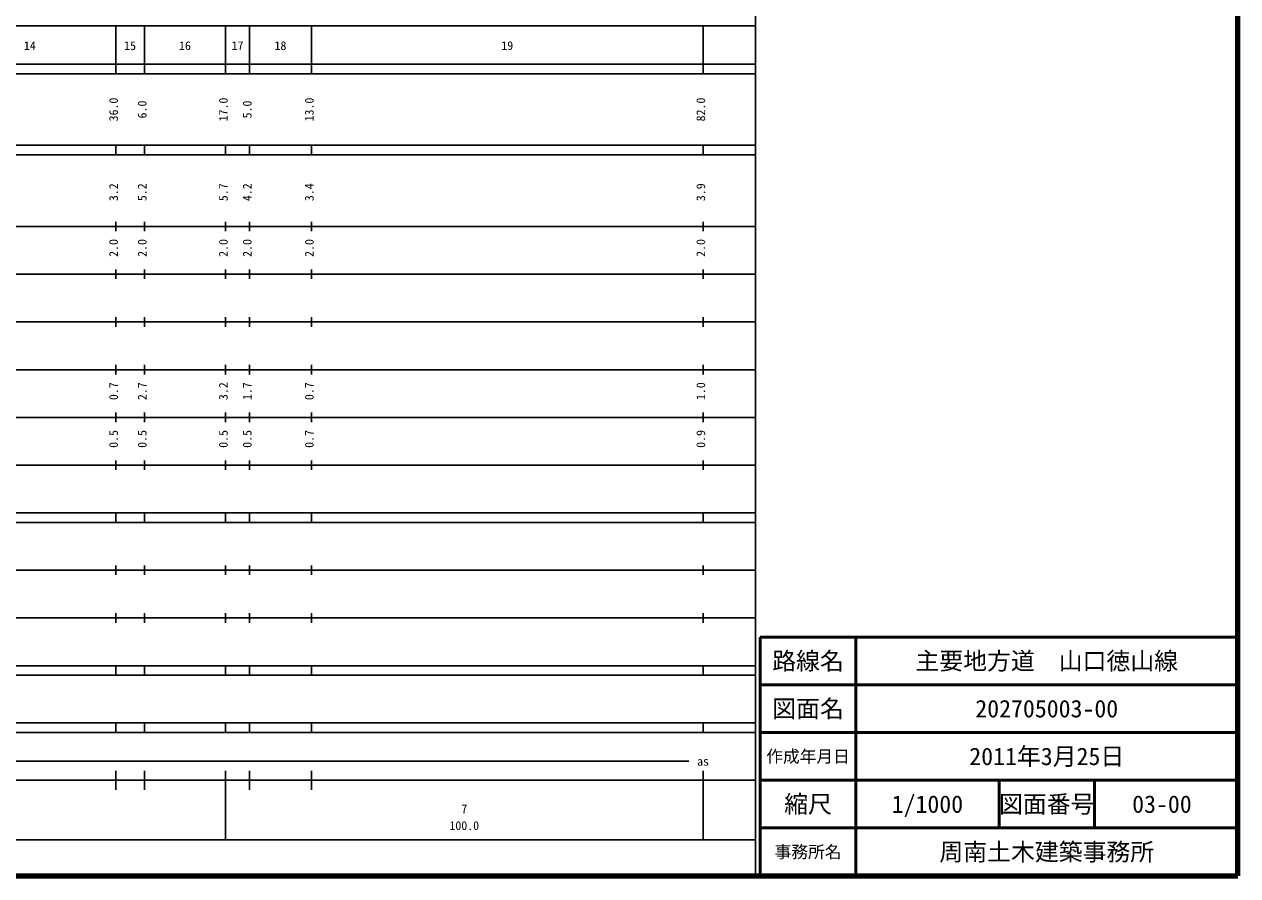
# Model space of a CAD drawing. Units: millimetres on the paper, enlarged 1000 times. Extents: x 40000 to 680000, y 20000 to 380000.
# Drawn here: x 425838 to 680000, y 20000 to 198357 of the extents above; entities that cross this region are included whole.
import ezdxf
from ezdxf.enums import TextEntityAlignment as Align

# ---------------------------------------------------------------- set-up
doc = ezdxf.new("R2010")
doc.units = ezdxf.units.MM
doc.header["$LTSCALE"] = 1000
for name, color, linetype, lineweight in [('M-TTL', 2, 'Continuous', 140), ('M-TTL-BAND', 7, 'Continuous', 25), ('M-TTL-FRAM', 2, 'Continuous', 50), ('M-TTL-LINE', 7, 'Continuous', 50)]:
    doc.layers.add(name, color=color, linetype=linetype, lineweight=lineweight)
doc.layers.add('M-TTL-TXT', color=7, linetype='Continuous')
doc.styles.add('ＭＳ ゴシック', font='')
doc.styles.get('ＭＳ ゴシック').set_extended_font_data('MS Gothic')

msp = doc.modelspace()

# ---------------------------------------------------------------- linework, layer by layer
at = {"layer": 'M-TTL'}
for p, q in [((680000, 20000), (680000, 380000)), ((40000, 20000), (680000, 20000))]:
    msp.add_line(p, q, dxfattribs=at)
at = {"layer": 'M-TTL-BAND'}
for p, q in [((579000, 20000), (579000, 370000)), ((68000, 198000), (579000, 198000)), ((445000, 188000), (445000, 198000)), ((451000, 188000), (451000, 198000)), ((468000, 188000), (468000, 198000)), ((473000, 188000), (473000, 198000)), ((486000, 188000), (486000, 198000)), ((568000, 188000), (568000, 198000)), ((40000, 190000), (579000, 190000)), ((40000, 188000), (579000, 188000)), ((40000, 173000), (579000, 173000)), ((445000, 171000), (445000, 173000)), ((451000, 171000), (451000, 173000)), ((468000, 171000), (468000, 173000)), ((473000, 171000), (473000, 173000)), ((486000, 171000), (486000, 173000)), ((568000, 171000), (568000, 173000)), ((40000, 171000), (579000, 171000)), ((40000, 156000), (579000, 156000)), ((445000, 155000), (445000, 157000)), ((451000, 155000), (451000, 157000)), ((468000, 155000), (468000, 157000)), ((473000, 155000), (473000, 157000)), ((486000, 155000), (486000, 157000)), ((568000, 155000), (568000, 157000)), ((46000, 146000), (579000, 146000)), ((445000, 145000), (445000, 147000)), ((451000, 145000), (451000, 147000)), ((468000, 145000), (468000, 147000)), ((473000, 145000), (473000, 147000)), ((486000, 145000), (486000, 147000)), ((568000, 145000), (568000, 147000)), ((52000, 136000), (579000, 136000)), ((445000, 135000), (445000, 137000)), ((451000, 135000), (451000, 137000)), ((468000, 135000), (468000, 137000)), ((473000, 135000), (473000, 137000)), ((486000, 135000), (486000, 137000)), ((568000, 135000), (568000, 137000)), ((46000, 126000), (579000, 126000)), ((445000, 125000), (445000, 127000)), ((451000, 125000), (451000, 127000)), ((468000, 125000), (468000, 127000)), ((473000, 125000), (473000, 127000)), ((486000, 125000), (486000, 127000)), ((568000, 125000), (568000, 127000)), ((445000, 115000), (445000, 117000)), ((451000, 115000), (451000, 117000)), ((468000, 115000), (468000, 117000)), ((473000, 115000), (473000, 117000)), ((486000, 115000), (486000, 117000)), ((568000, 115000), (568000, 117000)), ((52000, 116000), (579000, 116000)), ((445000, 105000), (445000, 107000)), ((451000, 105000), (451000, 107000)), ((468000, 105000), (468000, 107000)), ((473000, 105000), (473000, 107000)), ((486000, 105000), (486000, 107000)), ((568000, 105000), (568000, 107000)), ((46000, 106000), (579000, 106000)), ((40000, 96000), (579000, 96000)), ((445000, 94000), (445000, 96000)), ((451000, 94000), (451000, 96000)), ((468000, 94000), (468000, 96000)), ((473000, 94000), (473000, 96000)), ((486000, 94000), (486000, 96000)), ((568000, 94000), (568000, 96000)), ((40000, 94000), (579000, 94000)), ((49000, 84000), (579000, 84000)), ((445000, 83000), (445000, 85000)), ((451000, 83000), (451000, 85000)), ((468000, 83000), (468000, 85000)), ((473000, 83000), (473000, 85000)), ((486000, 83000), (486000, 85000)), ((568000, 83000), (568000, 85000)), ((40000, 74000), (579000, 74000)), ((445000, 73000), (445000, 75000)), ((451000, 73000), (451000, 75000)), ((468000, 73000), (468000, 75000)), ((473000, 73000), (473000, 75000)), ((486000, 73000), (486000, 75000)), ((568000, 73000), (568000, 75000)), ((40000, 64000), (579000, 64000)), ((445000, 62000), (445000, 64000)), ((451000, 62000), (451000, 64000)), ((468000, 62000), (468000, 64000)), ((473000, 62000), (473000, 64000)), ((486000, 62000), (486000, 64000)), ((568000, 62000), (568000, 64000)), ((40000, 62000), (579000, 62000)), ((40000, 52000), (579000, 52000)), ((445000, 50000), (445000, 52000)), ((451000, 50000), (451000, 52000)), ((468000, 50000), (468000, 52000)), ((473000, 50000), (473000, 52000)), ((486000, 50000), (486000, 52000)), ((568000, 50000), (568000, 52000)), ((40000, 50000), (579000, 50000)), ((71000, 44000), (565000, 44000)), ((445000, 38000), (445000, 42000)), ((451000, 38000), (451000, 42000)), ((468000, 27500), (468000, 42000)), ((473000, 38000), (473000, 42000)), ((486000, 38000), (486000, 42000)), ((568000, 27500), (568000, 42000)), ((40000, 40000), (579000, 40000)), ((68000, 27500), (579000, 27500))]:
    msp.add_line(p, q, dxfattribs=at)
at = {"layer": 'M-TTL-FRAM'}
for p, q in [((680000, 70000), (580000, 70000)), ((580000, 70000), (580000, 20000))]:
    msp.add_line(p, q, dxfattribs=at)
at = {"layer": 'M-TTL-LINE'}
for p, q in [((600000, 70000), (600000, 20000)), ((680000, 60000), (580000, 60000)), ((680000, 50000), (580000, 50000)), ((680000, 40000), (580000, 40000)), ((630000, 40000), (630000, 30000)), ((650000, 40000), (650000, 30000)), ((680000, 30000), (580000, 30000))]:
    msp.add_line(p, q, dxfattribs=at)

# ---------------------------------------------------------------- texts
at = {"layer": 'M-TTL-BAND', "style": 'ＭＳ ゴシック'}
for s, p in [('14', (427000, 192405)), ('15', (448000, 192405)), ('16', (459500, 192405)), ('17', (470500, 192405)), ('18', (479500, 192405)), ('19', (527000, 192405)), ('as', (568000, 42500)), ('7', (518000, 32523)), ('100.0', (518000, 29033))]:
    msp.add_text(s, height=1833, dxfattribs=at).set_placement(p, align=Align.BOTTOM_CENTER)
for s, p in [('36.0', (446000, 180500)), ('6.0', (452000, 180500)), ('17.0', (469000, 180500)), ('5.0', (474000, 180500)), ('13.0', (487000, 180500)), ('82.0', (569000, 180500)), ('3.2', (446000, 163174)), ('5.2', (452000, 163174)), ('5.7', (469000, 163174)), ('4.2', (474000, 163174)), ('3.4', (487000, 163174)), ('3.9', (569000, 163174)), ('2.0', (446000, 151500)), ('2.0', (452000, 151500)), ('2.0', (469000, 151500)), ('2.0', (474000, 151500)), ('2.0', (487000, 151500)), ('2.0', (569000, 151500)), ('0.7', (446000, 121500)), ('2.7', (452000, 121500)), ('3.2', (469000, 121500)), ('1.7', (474000, 121500)), ('0.7', (487000, 121500)), ('1.0', (569000, 121500)), ('0.5', (446000, 111500)), ('0.5', (452000, 111500)), ('0.5', (469000, 111500)), ('0.5', (474000, 111500)), ('0.7', (487000, 111500)), ('0.9', (569000, 111500))]:
    msp.add_text(s, height=1833, rotation=90, dxfattribs=at).set_placement(p, align=Align.BOTTOM_CENTER)
at = {"layer": 'M-TTL-TXT', "style": 'ＭＳ ゴシック'}
for s, height, p in [('路線名', 3666, (590000, 65000)), ('路線名', 3666, (590000, 65000)), ('主要地方道\u3000山口徳山線', 3666, (640000, 65000)), ('図面名', 3666, (590000, 55000)), ('図面名', 3666, (590000, 55000)), ('202705003-00', 3666, (640000, 55000)), ('作成年月日', 2566, (590000, 45000)), ('作成年月日', 2566, (590000, 45000)), ('2011年3月25日', 3666, (640000, 45000)), ('縮尺', 3666, (590000, 35000)), ('縮尺', 3666, (590000, 35000)), ('1/1000', 3666, (615000, 35000)), ('図面番号', 3666, (640000, 35000)), ('図面番号', 3666, (640000, 35000)), ('03-00', 3666, (664125, 35000)), ('事務所名', 2566, (590000, 25000)), ('事務所名', 2566, (590000, 25000)), ('周南土木建築事務所', 3666, (640000, 25000))]:
    msp.add_text(s, height=height, dxfattribs=at).set_placement(p, align=Align.MIDDLE_CENTER)

doc.saveas('drawing.dxf')
